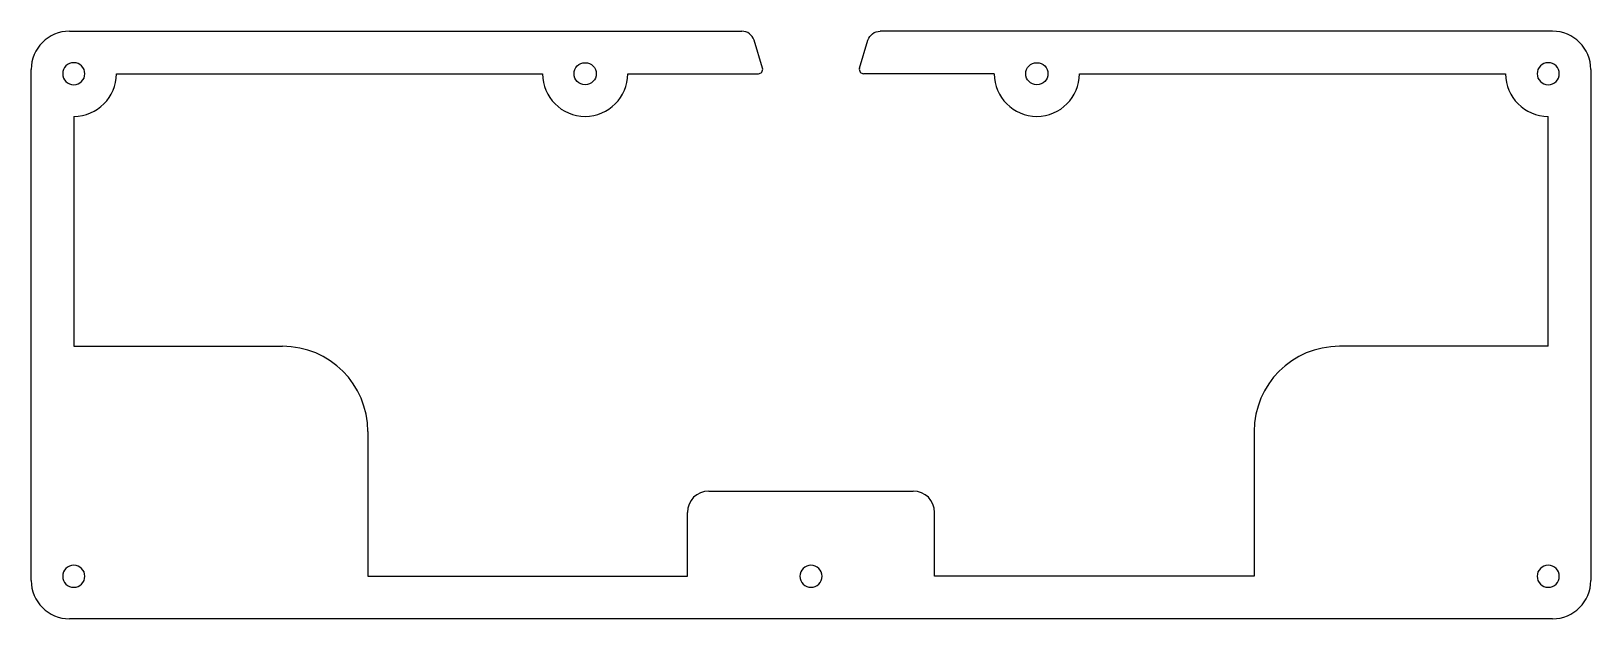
# Model space of a CAD drawing. Header units: millimetres. Extents: x -183 to 183, y -69 to 69.
import ezdxf

# ---------------------------------------------------------------- set-up
doc = ezdxf.new("R2010")
doc.units = ezdxf.units.MM
doc.layers.get('0').update_dxf_attribs({"linetype": 'CONTINUOUS'})

msp = doc.modelspace()

# ---------------------------------------------------------------- linework, layer by layer
for p, q in [((-174, 69), (-16.23, 69)), ((-11.39, 60.29), (-13.36, 66.86)), ((11.39, 60.29, 0), (13.36, 66.86)), ((174, 69), (16.23, 69)), ((-183, -60), (-183, 60)), ((-163, 59), (-63, 59)), ((-43, 59), (-12.34, 59)), ((43, 59, 0), (12.34, 59, 0)), ((63, 59, 0), (163, 59)), ((183, 60), (183, -60)), ((-173, 49), (-173, -5)), ((173, -5), (173, 49)), ((-173, -5), (-124, -5)), ((173, -5), (124, -5)), ((-104, -25), (-104, -59)), ((104, -25), (104, -59)), ((-24, -39), (24, -39)), ((-29, -59), (-29, -44)), ((29, -59), (29, -44)), ((-104, -59), (-29, -59)), ((104, -59), (29, -59)), ((174, -69), (-174, -69))]:
    msp.add_line(p, q)
at = {"extrusion": (-9.42258e-12, 1.22465e-16, -1)}
for centre in [(173, 59), (-173, 59), (173, -59), (0, -59), (-173, -59)]:
    msp.add_circle(centre, 2.6, dxfattribs=at)
for centre in [(-53, 59, 0), (53, 59, 0)]:
    msp.add_circle(centre, 2.6)
for centre, radius, start, end in [((-174, 60), 9, 90, 180), ((-16.23, 66), 3, 16.6992, 90), ((174, 60), 9, 0, 90), ((-173, 59, 0), 10, -90, 0), ((-53, 59, 0), 10, -180, 0), ((-12.34, 60), 1, -90, 16.6992), ((12.34, 60, 0), 1, 163.3007, 270), ((53, 59, 0), 10, -180, 0), ((173, 59, 0), 10, 180, 270), ((-124, -25), 20, 0, 90), ((124, -25), 20, 90, 180), ((-24, -44), 5, 90, 180), ((24, -44), 5, 0, 90), ((-174, -60), 9, 180, 270), ((174, -60), 9, 270, 360)]:
    msp.add_arc(centre, radius, start, end)
at = {"extrusion": (-4.26515e-25, 1.63135e-10, -1)}
msp.add_arc((-16.23, 66, 0), 3, 16.6993, 90, dxfattribs=at)

doc.saveas('drawing.dxf')
